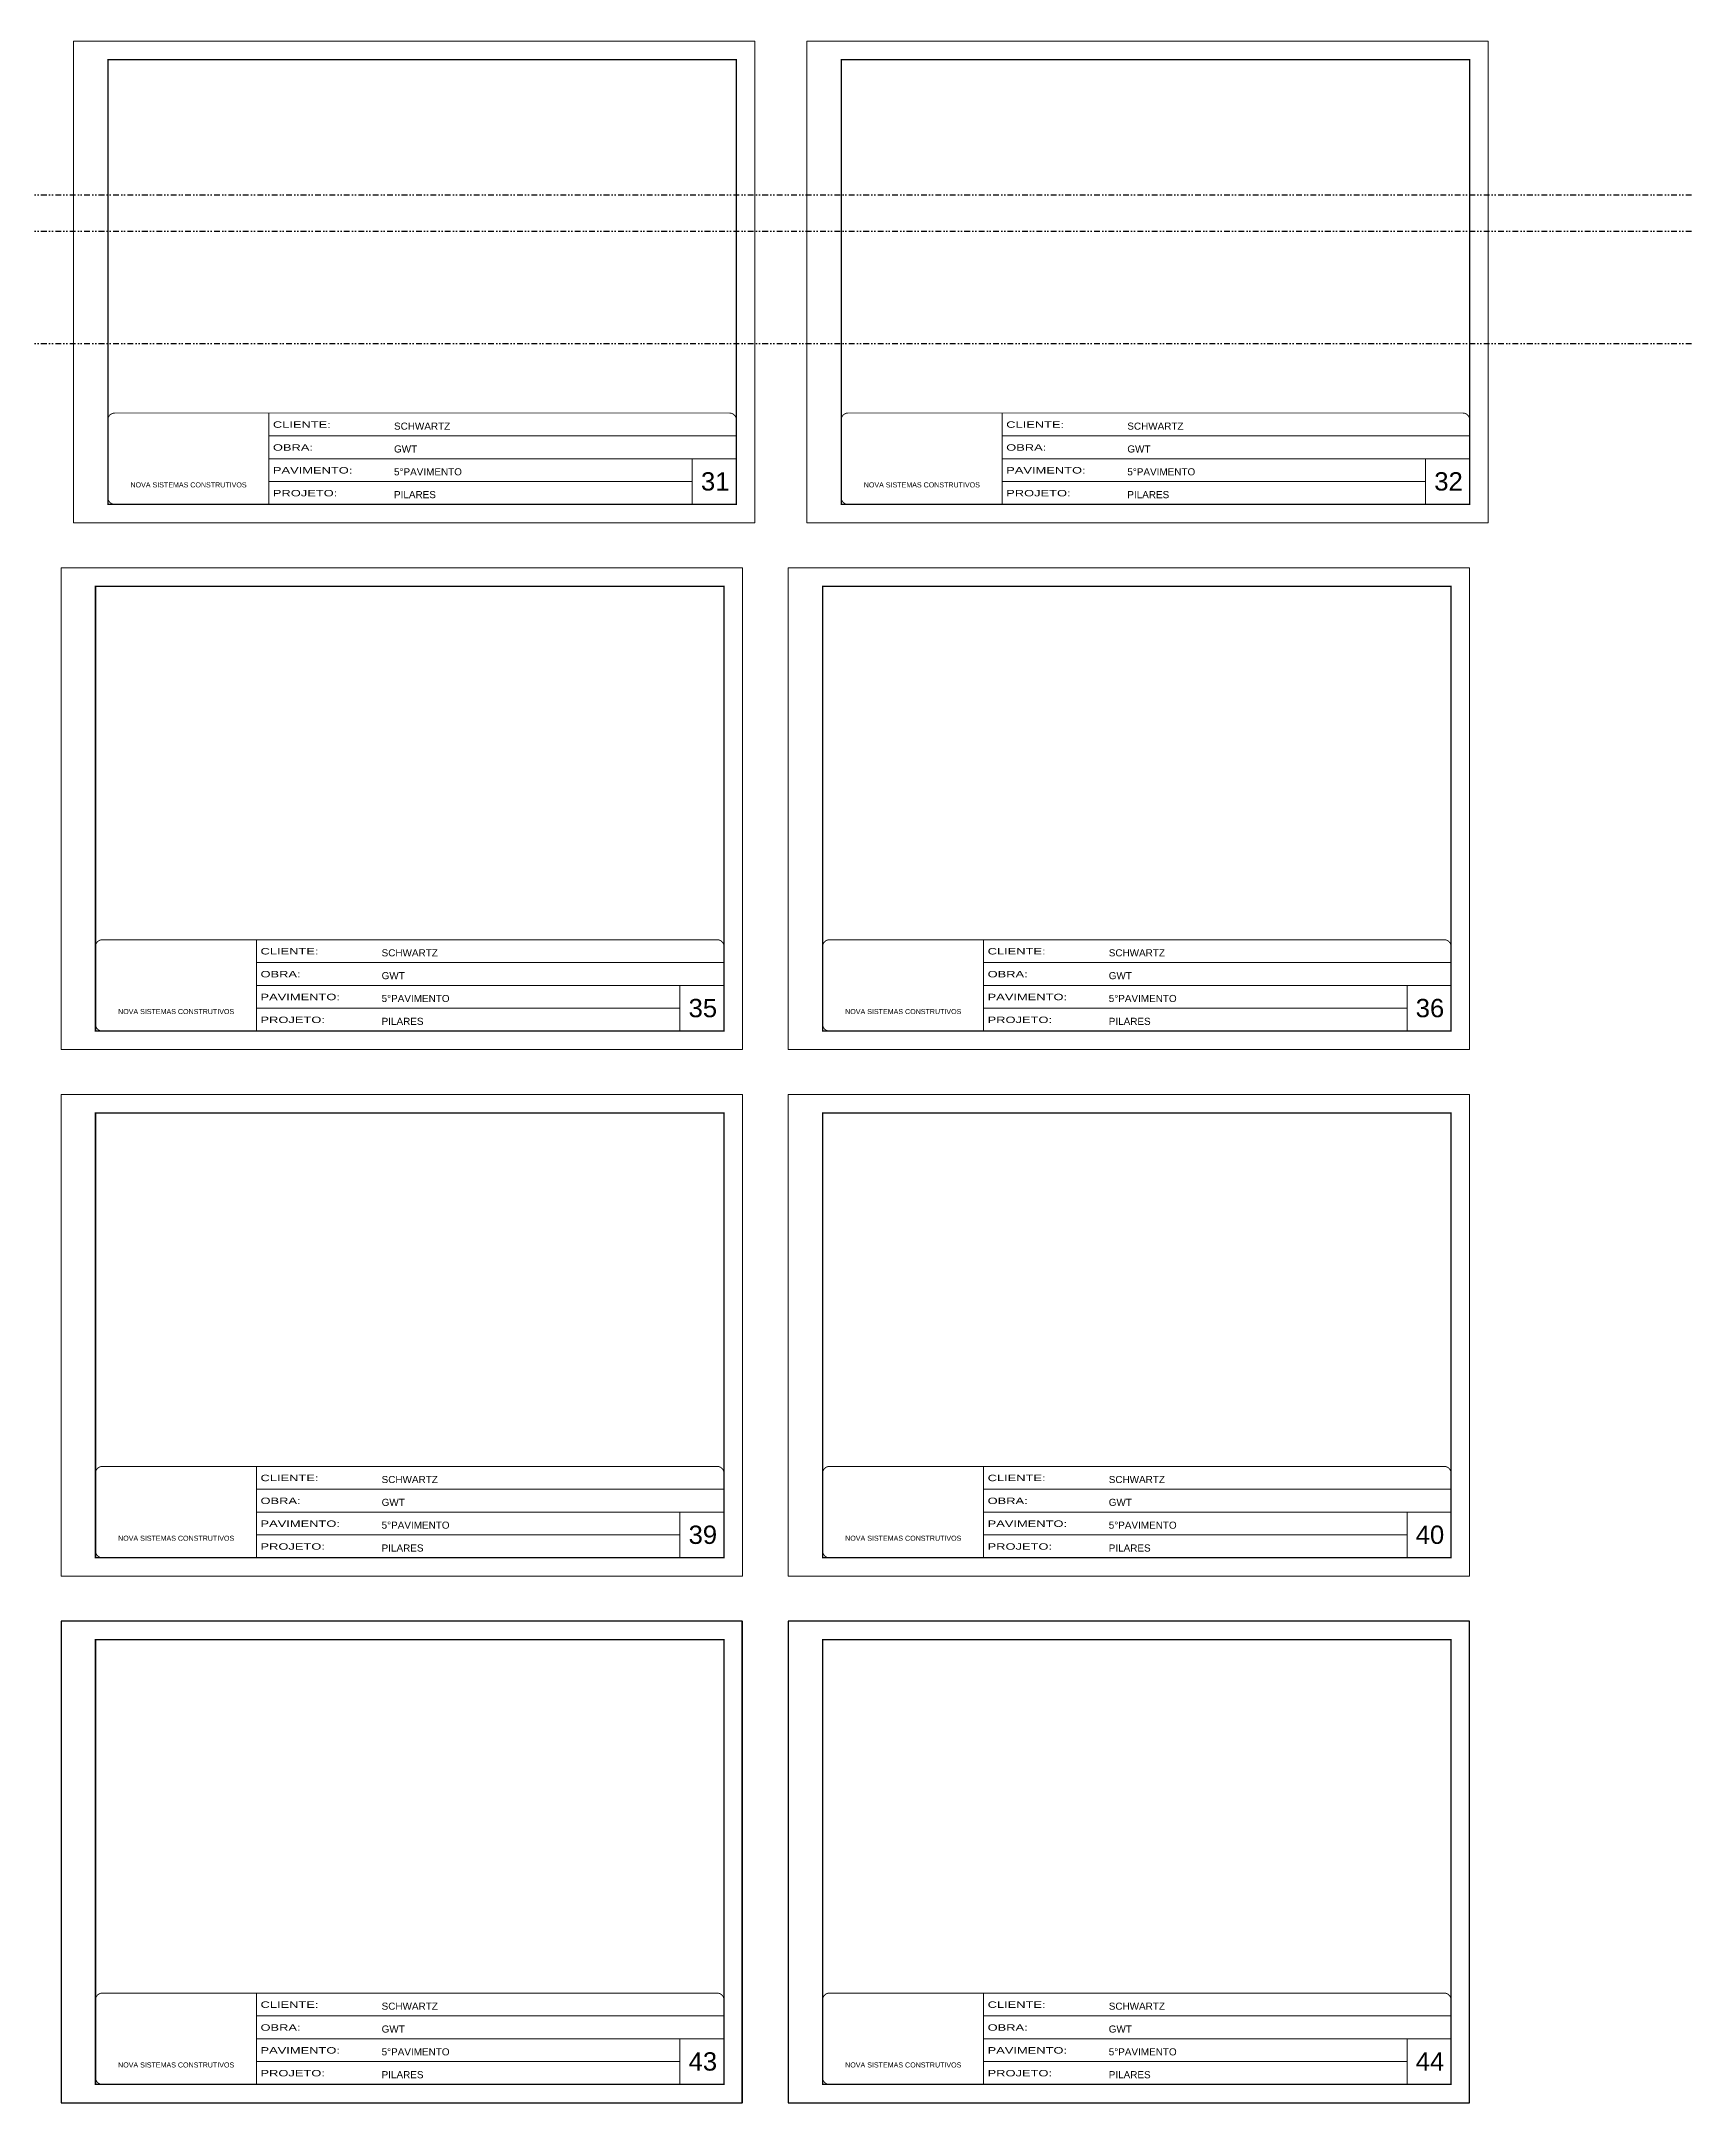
# Model space of a CAD drawing. Extents: x 13770 to 23315, y 867 to 16997.
# Drawn here: x 17513 to 21113, y 4313 to 8808 of the extents above; entities that cross this region are included whole.
import ezdxf

# ---------------------------------------------------------------- set-up
doc = ezdxf.new("R2010")
doc.units = 0
for name, pattern in [('CONTINUO', [0]), ('DASHED', [0.75, 0.5, -0.25]), ('DIVIDE2', [0.625, 0.25, -0.125, 0, -0.125, 0, -0.125])]:
    doc.linetypes.add(name, pattern=pattern)
for name, color, linetype, lineweight in [('CARIMBO', 255, 'Continuous', 9), ('Folhas', 255, 'Continuous', 9), ('SARRAFO DE PRESSAO', 251, 'DASHED', 9)]:
    doc.layers.add(name, color=color, linetype=linetype, lineweight=lineweight)
doc.layers.add('Laje_Perimetro', color=7, linetype='Continuous', plot=False)
doc.layers.add('Nível', color=160, linetype='Continuous')
doc.styles.add('ARIAL', font='arial.ttf')
doc.styles.add('Tecnologia', font='')
doc.styles.get('Tecnologia').set_extended_font_data('Forgotten Futurist')

# ---------------------------------------------------------------- blocks, each defined once
blk = doc.blocks.new('9999999999')
at = {"color": 30, "linetype": 'CONTINUO'}
for p, q in [((98564.6, 34230.2), (98564.6, 34429.4)), ((98564.6, 34379.6), (99584, 34379.6)), ((98564.6, 34329.8), (99488, 34329.8)), ((99584, 34329.8), (99488, 34329.8)), ((99488, 34329.8), (99488, 34230.2)), ((98564.6, 34280), (99488, 34280))]:
    blk.add_line(p, q, dxfattribs=at)
at = {"color": 30, "linetype": 'CONTINUO', "const_width": 2}
blk.add_lwpolyline([(99584, 34230.2), (99584, 34414.4, 0.414214), (99569, 34429.4), (98229, 34429.4, 0.414214), (98214, 34414.4), (98214, 34245.2, 0.414214), (98229, 34230.2), (99584, 34230.2)], format="xyb", dxfattribs=at)
at = {"layer": 'Folhas'}
blk.add_lwpolyline([(98139, 34190.2), (99624, 34190.2), (99624, 35240.2), (98139, 35240.2)], close=True, dxfattribs=at)
at = {"layer": 'Folhas', "color": 30, "const_width": 3}
blk.add_lwpolyline([(98214, 34230.2), (99584, 34230.2), (99584, 35200.2), (98214, 35200.2)], close=True, dxfattribs=at)
at = {"color": 7, "linetype": 'Continuous', "ltscale": 5, "style": 'ARIAL'}
for s, height, p in [('SCHWARTZ', 15.48, (98837.7, 34393.1)), ('GWT', 15.48, (98837.7, 34343.3)), ('5°PAVIMENTO', 15.483, (98837.7, 34293.5)), ('NOVA SISTEMAS CONSTRUTIVOS', 11.059, (98263.2, 34267.2)), ('PILARES', 15.48, (98837.7, 34243.7))]:
    blk.add_text(s, height=height, dxfattribs=at).set_placement(p)
at = {"layer": 'Folhas', "color": 7, "style": 'Tecnologia', "width": 1.5}
for s, p in [('CLIENTE:', (98573.7, 34397.2)), ('OBRA:', (98573.7, 34347.3)), ('PAVIMENTO:', (98573.7, 34297.5)), ('PROJETO:', (98573.7, 34247.7))]:
    blk.add_text(s, height=14, dxfattribs=at).set_placement(p)

msp = doc.modelspace()

# ---------------------------------------------------------------- linework, layer by layer
at = {"layer": 'Laje_Perimetro'}
for points in [[(19041, 5362.77), (17556, 5362.77), (17556, 4312.77), (19041, 4312.77)], [(20626, 5362.77), (19141, 5362.77), (19141, 4312.77), (20626, 4312.77)]]:
    msp.add_lwpolyline(points, close=True, dxfattribs=at)
at = {"layer": 'Nível', "color": 4, "linetype": 'DIVIDE2', "ltscale": 50}
for p, q in [((13769.54, 8473.58), (21112.79, 8473.58)), ((13769.54, 8394.58), (21112.79, 8394.58)), ((13769.54, 8149.58), (21112.79, 8149.58))]:
    msp.add_line(p, q, dxfattribs=at)

# ---------------------------------------------------------------- block references
at = {"layer": 'SARRAFO DE PRESSAO', "color": 6, "linetype": 'ByBlock'}
for p in [(-80555.98, -26431.71), (-78957.48, -26431.71), (-80582.98, -27580.29), (-78997.98, -27580.29), (-80582.98, -28728.86), (-78997.98, -28728.86), (-80582.98, -29877.44), (-78997.98, -29877.44)]:
    msp.add_blockref('9999999999', p, dxfattribs=at)

# ---------------------------------------------------------------- texts
at = {"layer": 'CARIMBO', "style": 'ARIAL'}
for s, p in [('31', (18950.86, 7828.64)), ('32', (20549.36, 7828.64)), ('35', (18923.86, 6680.06)), ('36', (20508.86, 6680.06)), ('39', (18923.86, 5531.49)), ('40', (20508.86, 5531.49)), ('43', (18923.86, 4382.91)), ('44', (20508.86, 4382.91))]:
    msp.add_text(s, height=40, dxfattribs=at).set_placement(p)

doc.saveas('drawing.dxf')
